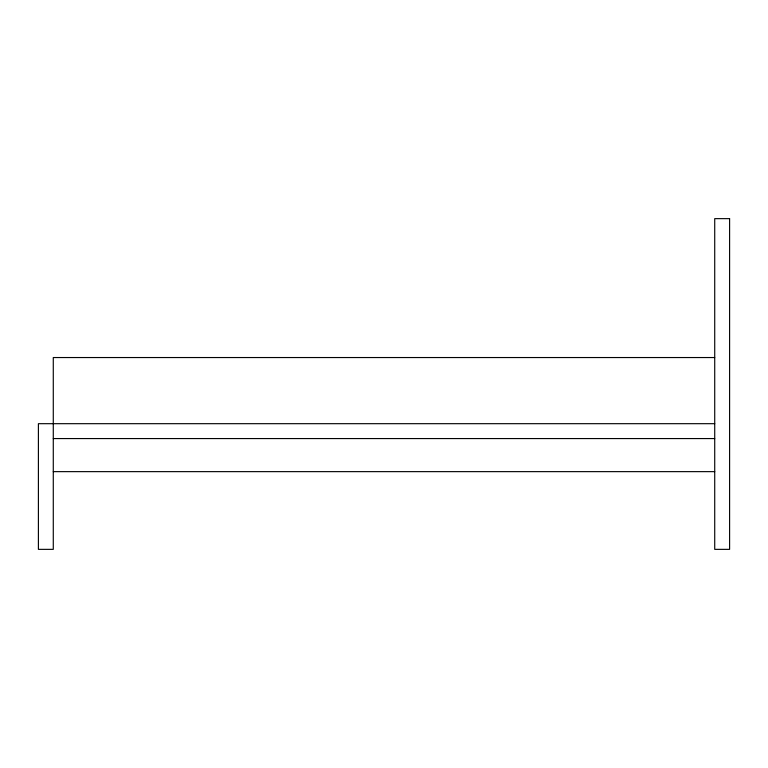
<?xml version="1.0" encoding="UTF-8"?>
<svg xmlns="http://www.w3.org/2000/svg" width="768" height="768" viewBox="0 0 768 768"><rect width="100%" height="100%" fill="white"/><g stroke="black" fill="none" stroke-linecap="round" stroke-linejoin="round"><path stroke-width="1.15" d="M714.72 357.542L53.28 357.542L53.28 549.36L38.4 549.36L38.4 423.686L714.72 423.686M53.28 438.566L714.72 438.566M53.28 471.638L714.72 471.638M729.6 218.64L714.72 218.64L714.72 549.36L729.6 549.36L729.6 218.64"/></g></svg>
